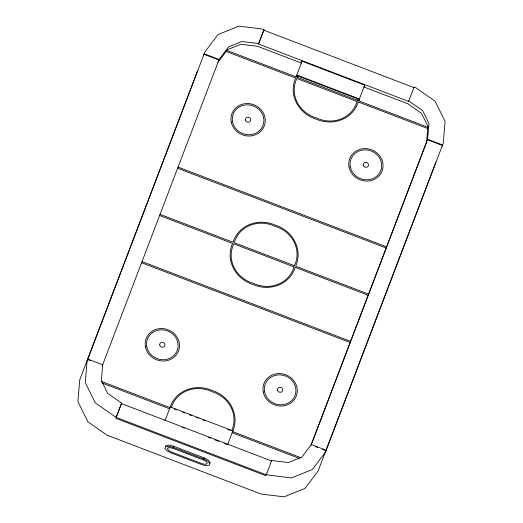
<?xml version="1.0" encoding="UTF-8"?>
<svg xmlns="http://www.w3.org/2000/svg" width="523" height="523" viewBox="0 0 523 523"><rect width="100%" height="100%" fill="white"/><g stroke="black" fill="none" stroke-linecap="round" stroke-linejoin="round"><path stroke-width="0.78" d="M87.276 360.458L87.812 359.072L102.711 364.773L101.397 380.587L107.725 393.433L121.617 403.115L115.805 418.328L265.874 475.727L266.416 474.341L268.377 475.087L291.474 477.911L312.381 469.484L325.502 452.062L442.393 145.453L427.494 139.752L311.12 445.001L311.296 444.543L326.195 450.238L325.659 451.624M427.494 139.752L428.991 123.474L422.662 110.628L408.77 100.946L408.587 101.41L258.519 44.01L263.971 29.719L262.01 28.974L238.913 26.15L217.999 34.577L204.879 51.999L203.65 55.209M197.498 70.938L79.738 379.835L77.92 401.579L87.903 421.819L106.999 435.136L260.99 494.026L284.087 496.85L305.001 488.423L318.121 471.001L435.881 162.104M102.207 366.022L219.085 59.517L228.629 46.848L241.894 41.5L258.695 43.553L263.971 29.719M121.617 403.115L116.165 417.406L266.233 474.799L271.685 460.508L288.487 462.561L301.758 457.213L311.296 444.543M164.98 420.76L170.256 406.933L232.872 430.88L227.714 444.373M302.065 61.198L296.07 76.874L296.789 75.024L359.412 98.978L358.693 100.821L364.681 85.144L302.065 61.198L301.34 63.048L257.617 46.325L240.815 44.272L227.551 49.62L218.006 62.289M297.881 75.848L297.312 77.352L297.849 75.966L357.987 98.965L357.451 100.351L358.02 98.847M165.601 446.629L168.903 446.269L173.159 447.335L173.597 446.184L204.179 457.88L208.049 459.92L210.253 462.384L209.135 465.28L205.833 465.633L201.584 464.574L170.995 452.879L167.125 450.833L164.922 448.368L166.039 445.478L169.347 445.119L173.597 446.184M209.815 463.535L207.611 461.077L203.741 459.031L204.179 457.88M408.587 101.41L414.039 87.112L416.001 87.864L435.097 101.181L445.08 121.421L443.262 143.165L442.033 146.375M311.087 445.034L426.591 142.06L427.912 126.246L421.577 113.399L407.685 103.717L363.962 86.995L364.681 85.144M102.534 365.231L102.711 364.773M258.519 44.01L258.695 43.553M170.256 406.933L169.53 408.783L101.92 382.921M232.872 430.88L232.153 432.73L299.012 458.298M414.039 87.112L413.863 87.576L263.788 30.184M271.685 460.508L271.509 460.972L121.434 403.579M226.936 50.437L427.827 127.266M226.165 51.457L295.632 78.025A31.72 29.432 21.3 0 0 315.866 119.048A31.72 29.432 21.3 0 0 358.248 101.978L427.716 128.54M204.186 53.823L219.085 59.517M427.67 139.288L442.569 144.989M218.908 59.982L204.009 54.281L87.119 360.896L85.308 382.64L95.284 402.88L114.38 416.197L116.341 416.942M178.055 167.092L386.641 246.863M177.611 168.243L386.196 248.013M160.038 214.338L233.023 242.254A31.72 29.432 21.3 0 1 275.405 225.178A31.72 29.432 21.3 0 1 295.639 266.2L368.623 294.109M159.6 215.496L232.585 243.404A31.72 29.432 21.3 0 0 252.818 284.427A31.72 29.432 21.3 0 0 295.201 267.351L368.185 295.266M142.027 261.592L350.613 341.362M141.583 262.742L350.168 342.513M87.635 359.536L90.61 360.674M315.585 446.714L317.821 447.57M322.292 449.277L326.019 450.702M174.322 409.019L176.578 409.882M182.592 412.183L184.848 413.046M189.359 414.772L191.614 415.635M196.118 417.354L198.374 418.217M202.885 419.943L205.14 420.806M227.695 429.429L229.95 430.292M101.259 381.352L169.975 407.626A31.72 29.432 21.3 0 1 212.358 390.557A31.72 29.432 21.3 0 1 232.591 431.58L301.307 457.854M182.128 427.317L184.364 428.174M208.219 437.3L210.455 438.156M214.927 439.863L218.653 441.288M224.622 443.569L226.858 444.426M173.159 447.335L203.741 459.031M231.689 430.39A29.667 27.529 21.3 0 0 211.92 391.707A29.667 27.529 21.3 0 0 171.433 407.345M167.968 447.878L167.523 449.022L168.968 450.636L171.747 452.101L201.545 463.502L204.604 464.261L206.768 464.032L207.213 462.888L205.768 461.273L202.989 459.802L173.191 448.407L170.132 447.642L167.968 447.878M357.006 101.501L296.874 78.502A29.667 27.529 21.3 0 0 316.304 117.897A29.667 27.529 21.3 0 0 357.006 101.501M294.397 265.723L234.265 242.724A29.667 27.529 21.3 0 1 274.967 226.328A29.667 27.529 21.3 0 1 294.397 265.723M293.959 266.88L233.82 243.881A29.667 27.529 21.3 0 0 253.256 283.27A29.667 27.529 21.3 0 0 293.959 266.88M145.453 346.919A17.324 16.076 21.3 0 0 173.486 357.64A17.324 16.076 21.3 0 0 168.06 329.752A17.324 16.076 21.3 0 0 145.453 346.919M146.793 346.749A15.952 14.801 21.3 0 0 172.597 356.621A15.952 14.801 21.3 0 0 167.602 330.941A15.952 14.801 21.3 0 0 146.793 346.749M231.225 121.937A17.324 16.076 21.3 0 0 259.258 132.659A17.324 16.076 21.3 0 0 253.832 104.763A17.324 16.076 21.3 0 0 231.225 121.937M232.565 121.767A15.952 14.801 21.3 0 0 258.369 131.633A15.952 14.801 21.3 0 0 253.374 105.953A15.952 14.801 21.3 0 0 232.565 121.767M245.516 120.113A2.661 2.465 21.3 0 0 249.817 121.761A2.661 2.465 21.3 0 0 248.981 117.479A2.661 2.465 21.3 0 0 245.516 120.113M264.579 391.799A15.952 14.801 21.3 0 0 290.383 401.671A15.952 14.801 21.3 0 0 285.395 375.991A15.952 14.801 21.3 0 0 264.579 391.799M159.737 345.102A2.661 2.465 21.3 0 0 164.039 346.749A2.661 2.465 21.3 0 0 163.209 342.467A2.661 2.465 21.3 0 0 159.737 345.102M277.53 390.151A2.661 2.465 21.3 0 0 281.832 391.792A2.661 2.465 21.3 0 0 280.995 387.517A2.661 2.465 21.3 0 0 277.53 390.151M263.239 391.969A17.324 16.076 21.3 0 0 291.272 402.69A17.324 16.076 21.3 0 0 285.846 374.795A17.324 16.076 21.3 0 0 263.239 391.969M350.351 166.811A15.952 14.801 21.3 0 0 376.161 176.682A15.952 14.801 21.3 0 0 371.167 151.003A15.952 14.801 21.3 0 0 350.351 166.811M363.302 165.163A2.661 2.465 21.3 0 0 367.604 166.804A2.661 2.465 21.3 0 0 366.773 162.529A2.661 2.465 21.3 0 0 363.302 165.163M349.011 166.981A17.324 16.076 21.3 0 0 377.044 177.702A17.324 16.076 21.3 0 0 371.618 149.807A17.324 16.076 21.3 0 0 349.011 166.981"/></g></svg>
